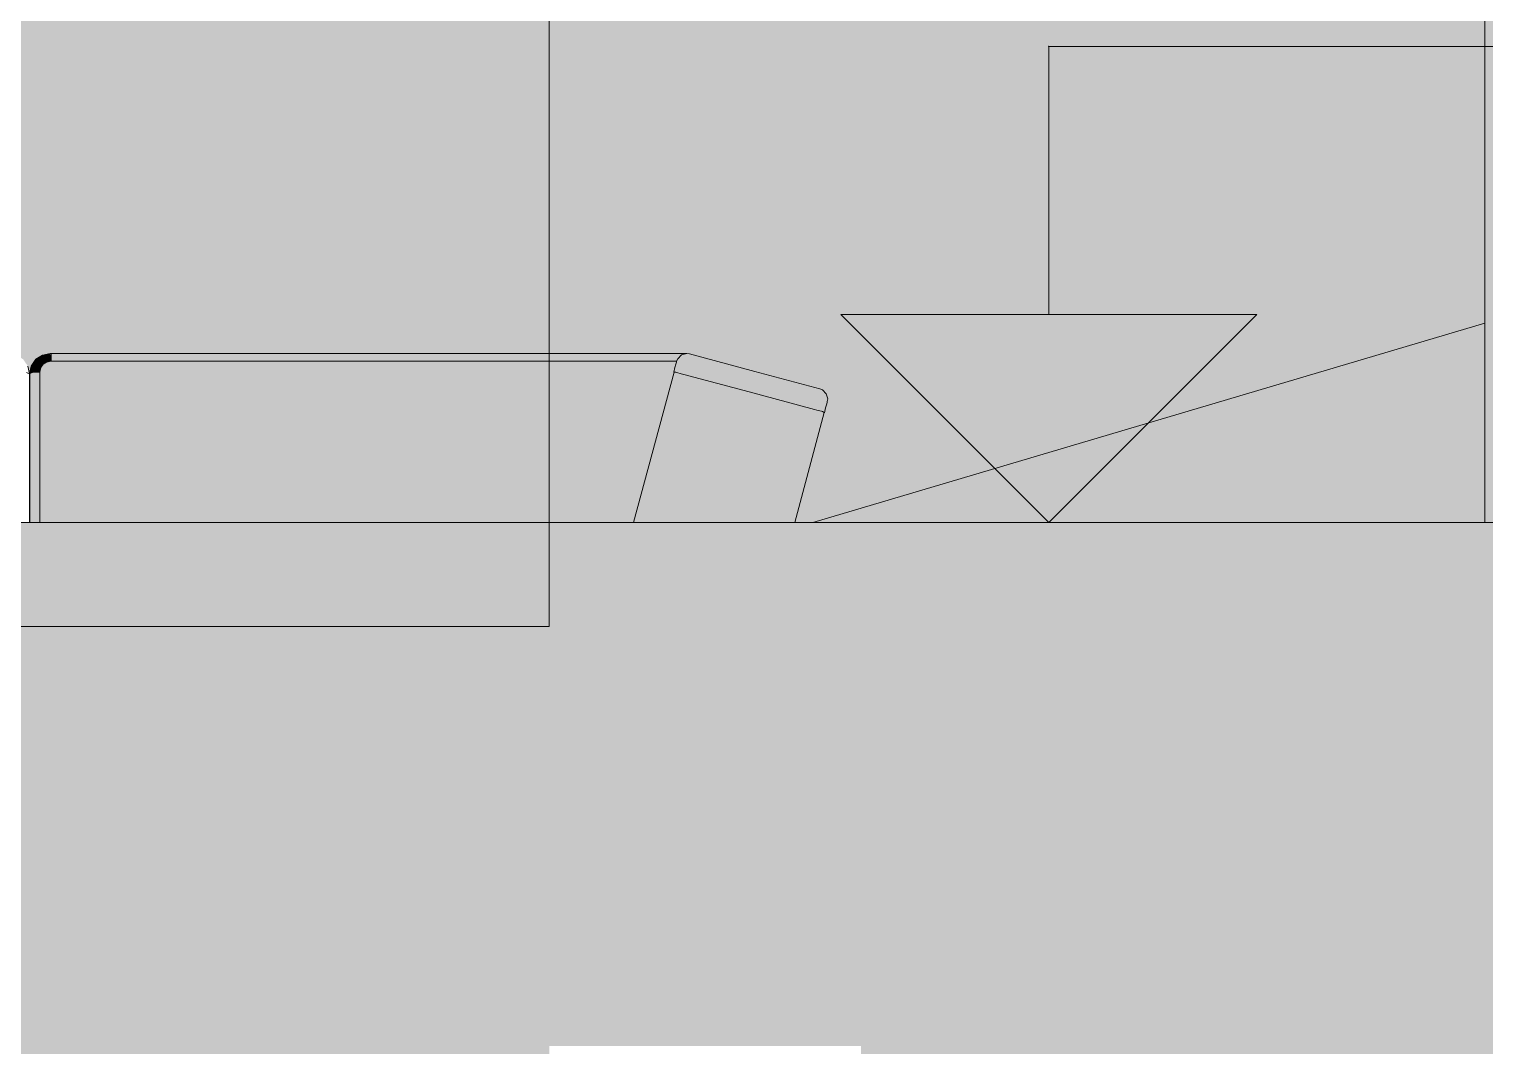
# Model space of a CAD drawing. Header units: centimetres. Extents: x -4381 to 5639, y -3920 to 4826.
# Drawn here: x 18.129 to 19.529, y 10.114 to 11.092 of the extents above; entities that cross this region are included whole.
import ezdxf
from ezdxf.xclip import XClip

# ---------------------------------------------------------------- set-up
doc = ezdxf.new("R2010")
doc.units = ezdxf.units.CM
doc.header["$MEASUREMENT"] = 0
doc.header["$XCLIPFRAME"] = 0
doc.set_wipeout_variables(frame=1)
doc.linetypes.add('Wipeout_Contour', pattern=[100, 0, -100])
for name, color, linetype in [('00- NIVEAUX', 7, 'Continuous'), ('01- MOBILIER', 7, 'Continuous'), ('Drawing & Figure', 7, 'Continuous'), ('Structural - Bearing', 7, 'Continuous')]:
    doc.layers.add(name, color=color, linetype=linetype)
for name, color, linetype, lineweight in [('00- NIVEAUX_Pen_No__1', 7, 'Continuous', 5), ('01- MOBILIER_Pen_No__1', 7, 'Continuous', 5), ('01- MOBILIER_Pen_No__101', 252, 'Continuous', 5), ('01- MOBILIER_Pen_No__18', 9, 'Continuous', 5), ('01- MOBILIER_Pen_No__2', 8, 'Continuous', 5), ('0_Pen_No__1', 7, 'Continuous', 5), ('0_Pen_No__2', 8, 'Continuous', 5), ('Mur de clôture_Pen_No__7', 7, 'Continuous', 5), ('Structural - Bearing_Pen_No__1', 7, 'Continuous', 5)]:
    doc.layers.add(name, color=color, linetype=linetype, lineweight=lineweight)
for name, color, linetype, lineweight, true_color in [('01- MOBILIER_Pen_No__102', 7, 'Continuous', 5, 0xcccccc), ('01- MOBILIER_Pen_No__119', 7, 'Continuous', 5, 0xdecbcb), ('01- MOBILIER_Pen_No__186', 7, 'Continuous', 5, 0xe8e8e8), ('01- MOBILIER_Pen_No__62', 7, 'Continuous', 5, 0xaaaaaa), ('Structural - Bearing_Pen_No__102', 7, 'Continuous', 5, 0xcccccc), ('Structural - Bearing_Pen_No__178', 7, 'Continuous', 5, 0xbda888)]:
    doc.layers.add(name, color=color, linetype=linetype, lineweight=lineweight, true_color=true_color)

# ---------------------------------------------------------------- blocks, each defined once
blk = doc.blocks.new('Drawing_9_9', base_point=(-322.8585, 10.6179))
at = {"color": 254, "linetype": 'Wipeout_Contour', "lineweight": 0, "ltscale": 63.225988}
blk.add_wipeout([(18.1305, 10.768), (18.129, 10.7606), (18.1308, 10.7685)], dxfattribs=at).dxf.layer = '01- MOBILIER'
at = {"color": 254, "linetype": 'Wipeout_Contour', "lineweight": 0, "ltscale": 77.55479}
blk.add_wipeout([(13.829, 10.6179), (13.829, 10.5179), (18.629, 10.5179), (18.629, 10.6179)], dxfattribs=at).dxf.layer = 'Structural - Bearing'
at = {"layer": '01- MOBILIER_Pen_No__101', "linetype": 'Continuous', "ltscale": 10}
for points in [[(18.1305, 10.768), (18.129, 10.7606), (18.1308, 10.7685)], [(18.129, 10.6179), (18.1293, 10.7612)]]:
    blk.add_hatch(color=256, dxfattribs=at).paths.add_polyline_path(points)
at = {"layer": 'Structural - Bearing_Pen_No__178', "linetype": 'Continuous', "ltscale": 10}
blk.add_hatch(color=256, dxfattribs=at).paths.add_polyline_path([(13.829, 10.6179), (13.829, 10.5179), (18.629, 10.5179), (18.629, 10.6179)])
at = {"color": 254, "linetype": 'Wipeout_Contour', "lineweight": 0, "ltscale": 84.207259}
blk.add_wipeout([(18.1293, 10.6179), (18.1319, 10.6179), (18.1319, 10.7621), (18.1293, 10.7612)], dxfattribs=at).dxf.layer = '01- MOBILIER'
at = {"color": 254, "linetype": 'Wipeout_Contour', "lineweight": 0, "ltscale": 290.18089}
blk.add_wipeout([(18.629, 10.6179), (18.629, 10.1144), (18.929, 10.1144), (18.929, 8.5207), (19.0698, 8.5562), (21.0571, 9.0562), (24.2975, 9.5562), (28.3807, 10.0562), (31.6354, 10.5562), (33.529, 10.5562), (33.529, 10.6179)], dxfattribs=at).dxf.layer = 'Structural - Bearing'
at = {"layer": '01- MOBILIER_Pen_No__2', "linetype": 'Continuous', "ltscale": 10}
blk.add_hatch(color=256, dxfattribs=at).paths.add_polyline_path([(18.1293, 10.6179), (18.1319, 10.6179), (18.1319, 10.7621), (18.1293, 10.7612)])
at = {"layer": 'Structural - Bearing_Pen_No__178', "linetype": 'Continuous', "ltscale": 10}
blk.add_hatch(color=256, dxfattribs=at).paths.add_polyline_path([(18.629, 10.6179), (18.629, 10.1144), (18.929, 10.1144), (18.929, 8.5207), (19.0698, 8.5562), (21.0571, 9.0562), (24.2975, 9.5562), (28.3807, 10.0562), (31.6354, 10.5562), (33.529, 10.5562), (33.529, 10.6179)])
at = {"color": 254, "linetype": 'Wipeout_Contour', "lineweight": 0, "ltscale": 84.388809}
blk.add_wipeout([(18.1308, 10.7685), (18.1293, 10.7612), (18.1319, 10.7621), (18.1333, 10.7687)], dxfattribs=at).dxf.layer = '01- MOBILIER'
at = {"color": 254, "linetype": 'Wipeout_Contour', "lineweight": 0, "ltscale": 73.601225}
blk.add_wipeout([(12.329, 10.1144), (12.329, 9.6144), (18.629, 9.6144), (18.629, 10.1144)], dxfattribs=at).dxf.layer = 'Structural - Bearing'
at = {"layer": '01- MOBILIER_Pen_No__2', "linetype": 'Continuous', "ltscale": 10}
blk.add_hatch(color=256, dxfattribs=at).paths.add_polyline_path([(18.1308, 10.7685), (18.1293, 10.7612), (18.1319, 10.7621), (18.1333, 10.7687)])
at = {"layer": 'Structural - Bearing_Pen_No__178', "linetype": 'Continuous', "ltscale": 10}
blk.add_hatch(color=256, dxfattribs=at).paths.add_polyline_path([(12.329, 10.1144), (12.329, 9.6144), (18.629, 9.6144), (18.629, 10.1144)])
at = {"color": 254, "linetype": 'Wipeout_Contour', "lineweight": 0, "ltscale": 84.280482}
blk.add_wipeout([(18.1351, 10.7747), (18.1308, 10.7685), (18.1333, 10.7687), (18.137, 10.774)], dxfattribs=at).dxf.layer = '01- MOBILIER'
at = {"color": 254, "linetype": 'Wipeout_Contour', "lineweight": 0, "ltscale": 75.869927}
blk.add_wipeout([(13.129, 10.5179), (13.129, 10.1144), (18.629, 10.1144), (18.629, 10.5179)], dxfattribs=at).dxf.layer = 'Structural - Bearing'
at = {"layer": '01- MOBILIER_Pen_No__101', "linetype": 'Continuous', "ltscale": 10}
blk.add_hatch(color=256, dxfattribs=at).paths.add_polyline_path([(18.1351, 10.7747), (18.1308, 10.7685), (18.1333, 10.7687), (18.137, 10.774)])
at = {"layer": 'Structural - Bearing_Pen_No__178', "linetype": 'Continuous', "ltscale": 10}
blk.add_hatch(color=256, dxfattribs=at).paths.add_polyline_path([(13.129, 10.5179), (13.129, 10.1144), (18.629, 10.1144), (18.629, 10.5179)])
at = {"layer": '0_Pen_No__1', "linetype": 'Continuous', "ltscale": 10}
blk.add_line((12.829, 10.5179), (18.629, 10.5179), dxfattribs=at)
at = {"layer": 'Structural - Bearing_Pen_No__1', "linetype": 'Continuous', "ltscale": 10}
blk.add_line((13.129, 10.5179), (18.629, 10.5179), dxfattribs=at)
at = {"color": 254, "linetype": 'Wipeout_Contour', "lineweight": 0, "ltscale": 84.264668}
blk.add_wipeout([(18.1415, 10.7788), (18.1351, 10.7747), (18.137, 10.774), (18.1425, 10.7776)], dxfattribs=at).dxf.layer = '01- MOBILIER'
at = {"color": 254, "linetype": 'Wipeout_Contour', "lineweight": 0, "ltscale": 84.222372}
blk.add_wipeout([(18.1319, 10.6179), (18.1364, 10.6179), (18.1364, 10.7624), (18.1319, 10.7621)], dxfattribs=at).dxf.layer = '01- MOBILIER'
at = {"layer": '01- MOBILIER_Pen_No__18', "linetype": 'Continuous', "ltscale": 10}
blk.add_hatch(color=256, dxfattribs=at).paths.add_polyline_path([(18.1415, 10.7788), (18.1351, 10.7747), (18.137, 10.774), (18.1425, 10.7776)])
at = {"layer": '01- MOBILIER_Pen_No__62', "linetype": 'Continuous', "ltscale": 10}
blk.add_hatch(color=256, dxfattribs=at).paths.add_polyline_path([(18.1319, 10.6179), (18.1364, 10.6179), (18.1364, 10.7624), (18.1319, 10.7621)])
at = {"color": 254, "linetype": 'Wipeout_Contour', "lineweight": 0, "ltscale": 84.278595}
blk.add_wipeout([(18.1333, 10.7687), (18.1319, 10.7621), (18.1364, 10.7624), (18.1375, 10.7677)], dxfattribs=at).dxf.layer = '01- MOBILIER'
at = {"color": 254, "linetype": 'Wipeout_Contour', "lineweight": 0, "ltscale": 84.33446}
blk.add_wipeout([(18.149, 10.7802), (18.1415, 10.7788), (18.1425, 10.7776), (18.1493, 10.7789)], dxfattribs=at).dxf.layer = '01- MOBILIER'
at = {"layer": '01- MOBILIER_Pen_No__119', "linetype": 'Continuous', "ltscale": 10}
blk.add_hatch(color=256, dxfattribs=at).paths.add_polyline_path([(18.149, 10.7802), (18.1415, 10.7788), (18.1425, 10.7776), (18.1493, 10.7789)])
at = {"layer": '01- MOBILIER_Pen_No__62', "linetype": 'Continuous', "ltscale": 10}
blk.add_hatch(color=256, dxfattribs=at).paths.add_polyline_path([(18.1333, 10.7687), (18.1319, 10.7621), (18.1364, 10.7624), (18.1375, 10.7677)])
at = {"color": 254, "linetype": 'Wipeout_Contour', "lineweight": 0, "ltscale": 84.155422}
blk.add_wipeout([(18.137, 10.774), (18.1333, 10.7687), (18.1375, 10.7677), (18.1402, 10.7716)], dxfattribs=at).dxf.layer = '01- MOBILIER'
at = {"color": 254, "linetype": 'Wipeout_Contour', "lineweight": 0, "ltscale": 85.278771}
blk.add_wipeout([(18.1498, 10.7802), (18.1498, 10.7789), (18.629, 10.7789), (18.629, 10.7802)], dxfattribs=at).dxf.layer = '01- MOBILIER'
at = {"layer": '01- MOBILIER_Pen_No__18', "linetype": 'Continuous', "ltscale": 10}
blk.add_hatch(color=256, dxfattribs=at).paths.add_polyline_path([(18.137, 10.774), (18.1333, 10.7687), (18.1375, 10.7677), (18.1402, 10.7716)])
at = {"layer": '01- MOBILIER_Pen_No__186', "linetype": 'Continuous', "ltscale": 10}
blk.add_hatch(color=256, dxfattribs=at).paths.add_polyline_path([(18.1498, 10.7802), (18.1498, 10.7789), (18.629, 10.7789), (18.629, 10.7802)])
at = {"color": 254, "linetype": 'Wipeout_Contour', "lineweight": 0, "ltscale": 84.156595}
blk.add_wipeout([(18.1425, 10.7776), (18.137, 10.774), (18.1402, 10.7716), (18.1442, 10.7742)], dxfattribs=at).dxf.layer = '01- MOBILIER'
at = {"color": 254, "linetype": 'Wipeout_Contour', "lineweight": 0, "ltscale": 62.802313}
blk.add_wipeout([(18.129, 10.7606), (18.1275, 10.768), (18.1287, 10.7612)], dxfattribs=at).dxf.layer = '01- MOBILIER'
at = {"color": 254, "linetype": 'Wipeout_Contour', "lineweight": 0, "ltscale": 84.234921}
blk.add_wipeout([(18.139, 10.7622), (18.1364, 10.7624), (18.1364, 10.6179), (18.139, 10.6179)], dxfattribs=at).dxf.layer = '01- MOBILIER'
at = {"layer": '01- MOBILIER_Pen_No__102', "linetype": 'Continuous', "ltscale": 10}
blk.add_hatch(color=256, dxfattribs=at).paths.add_polyline_path([(18.1425, 10.7776), (18.137, 10.774), (18.1402, 10.7716), (18.1442, 10.7742)])
at = {"layer": '01- MOBILIER_Pen_No__119', "linetype": 'Continuous', "ltscale": 10}
blk.add_hatch(color=256, dxfattribs=at).paths.add_polyline_path([(18.129, 10.7606), (18.1275, 10.768), (18.1287, 10.7612)])
at = {"layer": '01- MOBILIER_Pen_No__18', "linetype": 'Continuous', "ltscale": 10}
for points in [[(18.129, 10.7601), (18.1287, 10.6179)], [(18.139, 10.7622), (18.1364, 10.7624), (18.1364, 10.6179), (18.139, 10.6179)]]:
    blk.add_hatch(color=256, dxfattribs=at).paths.add_polyline_path(points)
at = {"color": 254, "linetype": 'Wipeout_Contour', "lineweight": 0, "ltscale": 84.255606}
blk.add_wipeout([(18.1493, 10.7789), (18.1425, 10.7776), (18.1442, 10.7742), (18.1497, 10.7752)], dxfattribs=at).dxf.layer = '01- MOBILIER'
at = {"layer": '01- MOBILIER_Pen_No__186', "linetype": 'Continuous', "ltscale": 10}
for points in [[(18.1493, 10.7789), (18.1425, 10.7776), (18.1442, 10.7742), (18.1497, 10.7752)], [(18.1498, 10.7789), (18.1497, 10.7752)]]:
    blk.add_hatch(color=256, dxfattribs=at).paths.add_polyline_path(points)
at = {"color": 254, "linetype": 'Wipeout_Contour', "lineweight": 0, "ltscale": 85.273668}
blk.add_wipeout([(18.1498, 10.7789), (18.1498, 10.7752), (18.629, 10.7752), (18.629, 10.7789)], dxfattribs=at).dxf.layer = '01- MOBILIER'
at = {"color": 254, "linetype": 'Wipeout_Contour', "lineweight": 0, "ltscale": 84.28573}
blk.add_wipeout([(18.1375, 10.7677), (18.1364, 10.7624), (18.139, 10.7622), (18.1399, 10.7668)], dxfattribs=at).dxf.layer = '01- MOBILIER'
at = {"layer": '01- MOBILIER_Pen_No__102', "linetype": 'Continuous', "ltscale": 10}
blk.add_hatch(color=256, dxfattribs=at).paths.add_polyline_path([(18.1375, 10.7677), (18.1364, 10.7624), (18.139, 10.7622), (18.1399, 10.7668)])
at = {"layer": '01- MOBILIER_Pen_No__186', "linetype": 'Continuous', "ltscale": 10}
blk.add_hatch(color=256, dxfattribs=at).paths.add_polyline_path([(18.1498, 10.7789), (18.1498, 10.7752), (18.629, 10.7752), (18.629, 10.7789)])
at = {"color": 254, "linetype": 'Wipeout_Contour', "lineweight": 0, "ltscale": 84.206005}
blk.add_wipeout([(18.1402, 10.7716), (18.1375, 10.7677), (18.1399, 10.7668), (18.1421, 10.7699)], dxfattribs=at).dxf.layer = '01- MOBILIER'
at = {"layer": '01- MOBILIER_Pen_No__102', "linetype": 'Continuous', "ltscale": 10}
blk.add_hatch(color=256, dxfattribs=at).paths.add_polyline_path([(18.1402, 10.7716), (18.1375, 10.7677), (18.1399, 10.7668), (18.1421, 10.7699)])
at = {"color": 254, "linetype": 'Wipeout_Contour', "lineweight": 0, "ltscale": 84.205804}
blk.add_wipeout([(18.1442, 10.7742), (18.1402, 10.7716), (18.1421, 10.7699), (18.1453, 10.7719)], dxfattribs=at).dxf.layer = '01- MOBILIER'
at = {"layer": '01- MOBILIER_Pen_No__119', "linetype": 'Continuous', "ltscale": 10}
blk.add_hatch(color=256, dxfattribs=at).paths.add_polyline_path([(18.1442, 10.7742), (18.1402, 10.7716), (18.1421, 10.7699), (18.1453, 10.7719)])
at = {"color": 254, "linetype": 'Wipeout_Contour', "lineweight": 0, "ltscale": 105.165395}
blk.add_wipeout([(18.1497, 10.7752), (18.1442, 10.7742), (18.1453, 10.7719), (18.15, 10.7728), (18.1498, 10.7746)], dxfattribs=at).dxf.layer = '01- MOBILIER'
at = {"layer": '01- MOBILIER_Pen_No__119', "linetype": 'Continuous', "ltscale": 10}
blk.add_hatch(color=256, dxfattribs=at).paths.add_polyline_path([(18.1497, 10.7752), (18.1442, 10.7742), (18.1453, 10.7719), (18.15, 10.7728), (18.1498, 10.7746)])
at = {"color": 254, "linetype": 'Wipeout_Contour', "lineweight": 0, "ltscale": 106.919528}
blk.add_wipeout([(18.1498, 10.7746), (18.15, 10.7728), (18.629, 10.7728), (18.629, 10.7752), (18.1498, 10.7752)], dxfattribs=at).dxf.layer = '01- MOBILIER'
at = {"layer": '01- MOBILIER_Pen_No__119', "linetype": 'Continuous', "ltscale": 10}
blk.add_hatch(color=256, dxfattribs=at).paths.add_polyline_path([(18.1498, 10.7746), (18.15, 10.7728), (18.629, 10.7728), (18.629, 10.7752), (18.1498, 10.7752)])
at = {"color": 254, "linetype": 'Wipeout_Contour', "lineweight": 0, "ltscale": 172.12082}
blk.add_wipeout([(18.1399, 10.7668), (18.139, 10.7622), (18.139, 10.6179), (18.629, 10.6179), (18.629, 10.7728), (18.15, 10.7728), (18.1453, 10.7719), (18.1421, 10.7699)], dxfattribs=at).dxf.layer = '01- MOBILIER'
at = {"layer": '01- MOBILIER_Pen_No__102', "linetype": 'Continuous', "ltscale": 10}
blk.add_hatch(color=256, dxfattribs=at).paths.add_polyline_path([(18.1399, 10.7668), (18.139, 10.7622), (18.139, 10.6179), (18.629, 10.6179), (18.629, 10.7728), (18.15, 10.7728), (18.1453, 10.7719), (18.1421, 10.7699)])
at = {"color": 254, "linetype": 'Wipeout_Contour', "lineweight": 0, "ltscale": 93.229553}
blk.add_wipeout([(18.629, 10.6179), (22.329, 10.6179), (22.329, 11.6179), (18.629, 11.6179)], dxfattribs=at).dxf.layer = 'Structural - Bearing'
at = {"layer": '00- NIVEAUX', "linetype": 'Continuous', "lineweight": 0, "true_color": 0x000000}
blk.add_hatch(color=18, dxfattribs=at).paths.add_polyline_path([(19.1095, 10.6179), (19.3095, 10.8179), (18.9095, 10.8179)])
at = {"layer": 'Structural - Bearing_Pen_No__102', "linetype": 'Continuous', "ltscale": 10}
blk.add_hatch(color=256, dxfattribs=at).paths.add_polyline_path([(18.629, 10.6179), (22.329, 10.6179), (22.329, 11.6179), (18.629, 11.6179)])
at = {"layer": '00- NIVEAUX_Pen_No__1', "linetype": 'Continuous', "ltscale": 10}
for p, q in [((19.1095, 10.8179), (19.1095, 11.0756)), ((20.2248, 11.0756), (19.1095, 11.0756)), ((19.1095, 10.6179), (18.9095, 10.8179)), ((18.9095, 10.8179), (19.3095, 10.8179)), ((19.1095, 10.6179), (19.3095, 10.8179))]:
    blk.add_line(p, q, dxfattribs=at)
blk.add_point((19.1095, 11.0756), dxfattribs=at)
at = {"layer": '01- MOBILIER_Pen_No__1', "linetype": 'Continuous', "ltscale": 10}
for p, q in [((18.7507, 10.7699), (18.7499, 10.7668)), ((18.7513, 10.7719), (18.7507, 10.7699)), ((18.7515, 10.7728), (18.7513, 10.7719)), ((18.7515, 10.7728), (18.7525, 10.7752)), ((18.7525, 10.7752), (18.7562, 10.7789)), ((18.7562, 10.7789), (18.7612, 10.7802)), ((18.7612, 10.7802), (18.7638, 10.7799)), ((18.7638, 10.7799), (18.8266, 10.7631)), ((18.7491, 10.7624), (18.71, 10.6179)), ((18.7499, 10.7668), (18.7487, 10.7622)), ((18.7487, 10.7622), (18.7491, 10.7624)), ((18.7491, 10.7624), (18.7506, 10.7622)), ((18.7506, 10.7622), (18.7516, 10.762)), ((18.7516, 10.762), (18.756, 10.7608)), ((18.756, 10.7608), (18.7585, 10.7601)), ((18.7585, 10.7601), (18.8213, 10.7433)), ((18.8893, 10.7463), (18.8266, 10.7631)), ((18.884, 10.7265), (18.8213, 10.7433)), ((18.8918, 10.7453), (18.8893, 10.7463)), ((18.8954, 10.7416), (18.8918, 10.7453)), ((18.8968, 10.7366), (18.8954, 10.7416)), ((18.8948, 10.728), (18.8936, 10.7234)), ((18.8956, 10.731), (18.8948, 10.728)), ((18.8962, 10.7331), (18.8956, 10.731)), ((18.8964, 10.734), (18.8962, 10.7331)), ((18.8964, 10.734), (18.8968, 10.7366)), ((18.8933, 10.7237), (18.8653, 10.6179)), ((18.8865, 10.7258), (18.884, 10.7265)), ((18.8909, 10.7247), (18.8865, 10.7258)), ((18.8919, 10.7244), (18.8909, 10.7247)), ((18.8933, 10.7237), (18.8919, 10.7244)), ((18.8936, 10.7234), (18.8933, 10.7237))]:
    blk.add_line(p, q, dxfattribs=at)
at = {"layer": 'Mur de clôture_Pen_No__7', "linetype": 'Continuous', "ltscale": 10}
blk.add_line((19.529, 10.8096), (18.8824, 10.6179), dxfattribs=at)
at = {"layer": 'Structural - Bearing_Pen_No__1', "linetype": 'Continuous', "ltscale": 10}
blk.add_line((19.529, 13.7179), (19.529, 10.6179), dxfattribs=at)
at = {"color": 254, "linetype": 'Wipeout_Contour', "lineweight": 0, "ltscale": 1102.155089}
blk.add_wipeout([(14.149, 11.5179), (14.149, 10.6179), (14.1927, 10.6179), (14.1616, 10.734), (14.1613, 10.7366), (14.1626, 10.7416), (14.1663, 10.7453), (14.1687, 10.7463), (14.2942, 10.7799), (14.2968, 10.7802), (14.909, 10.7802), (14.9165, 10.7788), (14.9229, 10.7747), (14.9272, 10.7685), (14.929, 10.7606), (14.9305, 10.768), (14.9351, 10.7747), (14.9415, 10.7788), (14.949, 10.7802), (15.709, 10.7802), (15.7165, 10.7788), (15.7229, 10.7747), (15.7272, 10.7685), (15.729, 10.7606), (15.7305, 10.768), (15.7351, 10.7747), (15.7415, 10.7788), (15.749, 10.7802), (16.509, 10.7802), (16.5165, 10.7788), (16.5229, 10.7747), (16.5272, 10.7685), (16.529, 10.7606), (16.5305, 10.768), (16.5351, 10.7747), (16.5415, 10.7788), (16.549, 10.7802), (17.309, 10.7802), (17.3165, 10.7788), (17.3229, 10.7747), (17.3272, 10.7685), (17.329, 10.7606), (17.3305, 10.768), (17.3351, 10.7747), (17.3415, 10.7788), (17.349, 10.7802), (18.109, 10.7802), (18.1165, 10.7788), (18.1229, 10.7747), (18.1272, 10.7685), (18.129, 10.7606), (18.1305, 10.768), (18.1351, 10.7747), (18.1415, 10.7788), (18.149, 10.7802), (18.629, 10.7802), (18.629, 11.5179)], dxfattribs=at).dxf.layer = 'Structural - Bearing'
at = {"layer": '0_Pen_No__2', "linetype": 'Continuous', "ltscale": 10}
blk.add_hatch(color=256, dxfattribs=at).paths.add_polyline_path([(12.829, 10.1144), (18.929, 10.1144), (18.929, 8.5207), (33.529, 8.5207), (33.529, 10.6179), (19.729, 10.6179), (18.629, 10.6179), (18.629, 10.5179), (12.829, 10.5179)])
at = {"layer": 'Structural - Bearing_Pen_No__102', "linetype": 'Continuous', "ltscale": 10}
blk.add_hatch(color=256, dxfattribs=at).paths.add_polyline_path([(14.149, 11.5179), (14.149, 10.6179), (14.1927, 10.6179), (14.1616, 10.734), (14.1613, 10.7366), (14.1626, 10.7416), (14.1663, 10.7453), (14.1687, 10.7463), (14.2942, 10.7799), (14.2968, 10.7802), (14.909, 10.7802), (14.9165, 10.7788), (14.9229, 10.7747), (14.9272, 10.7685), (14.929, 10.7606), (14.9305, 10.768), (14.9351, 10.7747), (14.9415, 10.7788), (14.949, 10.7802), (15.709, 10.7802), (15.7165, 10.7788), (15.7229, 10.7747), (15.7272, 10.7685), (15.729, 10.7606), (15.7305, 10.768), (15.7351, 10.7747), (15.7415, 10.7788), (15.749, 10.7802), (16.509, 10.7802), (16.5165, 10.7788), (16.5229, 10.7747), (16.5272, 10.7685), (16.529, 10.7606), (16.5305, 10.768), (16.5351, 10.7747), (16.5415, 10.7788), (16.549, 10.7802), (17.309, 10.7802), (17.3165, 10.7788), (17.3229, 10.7747), (17.3272, 10.7685), (17.329, 10.7606), (17.3305, 10.768), (17.3351, 10.7747), (17.3415, 10.7788), (17.349, 10.7802), (18.109, 10.7802), (18.1165, 10.7788), (18.1229, 10.7747), (18.1272, 10.7685), (18.129, 10.7606), (18.1305, 10.768), (18.1351, 10.7747), (18.1415, 10.7788), (18.149, 10.7802), (18.629, 10.7802), (18.629, 11.5179)])
at = {"layer": '01- MOBILIER_Pen_No__1', "linetype": 'Continuous', "ltscale": 10}
for p, q in [((18.1305, 10.768), (18.1351, 10.7747)), ((18.1351, 10.7747), (18.1415, 10.7788)), ((18.1399, 10.7668), (18.1421, 10.7699)), ((18.1415, 10.7788), (18.149, 10.7802)), ((18.1421, 10.7699), (18.1453, 10.7719)), ((18.1453, 10.7719), (18.15, 10.7728)), ((18.149, 10.7802), (18.1498, 10.7802)), ((18.1498, 10.7802), (18.7612, 10.7802)), ((18.1498, 10.7789), (18.1498, 10.7802)), ((18.1498, 10.7752), (18.1498, 10.7789)), ((18.1498, 10.7746), (18.1498, 10.7752)), ((18.15, 10.7728), (18.1498, 10.7746)), ((18.15, 10.7728), (18.7515, 10.7728)), ((18.1261, 10.762), (18.1287, 10.7608)), ((18.1275, 10.768), (18.129, 10.7606)), ((18.1287, 10.7608), (18.129, 10.7601)), ((18.129, 10.7606), (18.1305, 10.768)), ((18.129, 10.7606), (18.1293, 10.7612)), ((18.129, 10.7601), (18.129, 10.7606)), ((18.129, 10.7606), (18.129, 10.6179)), ((18.1319, 10.7621), (18.1293, 10.7612)), ((18.1308, 10.7685), (18.1305, 10.768)), ((18.1364, 10.7624), (18.1319, 10.7621)), ((18.139, 10.7622), (18.1364, 10.7624)), ((18.139, 10.7622), (18.1399, 10.7668)), ((18.139, 10.6179), (18.139, 10.7622))]:
    blk.add_line(p, q, dxfattribs=at)
at = {"layer": '0_Pen_No__1', "linetype": 'Continuous', "ltscale": 10}
for p, q in [((18.629, 10.6179), (19.729, 10.6179)), ((18.629, 10.5179), (18.629, 10.6179))]:
    blk.add_line(p, q, dxfattribs=at)
at = {"layer": 'Structural - Bearing_Pen_No__1', "linetype": 'Continuous', "ltscale": 10}
for p, q in [((18.629, 11.6179), (18.629, 10.6179)), ((18.629, 10.6179), (13.829, 10.6179)), ((18.629, 10.6179), (18.629, 10.5179)), ((18.629, 10.6179), (33.529, 10.6179))]:
    blk.add_line(p, q, dxfattribs=at)

msp = doc.modelspace()

# ---------------------------------------------------------------- block references
at = {"layer": 'Drawing & Figure', "color": 151, "linetype": 'Continuous', "lineweight": 5, "ltscale": 10, "true_color": 0x80c2ff}
ref = msp.add_blockref('Drawing_9_9', (-322.85847, 10.61787), dxfattribs=at)
XClip(ref).set_block_clipping_path([(1, 0.9963282177), (50.7463984619, 21.3288080632)])

doc.saveas('drawing.dxf')
